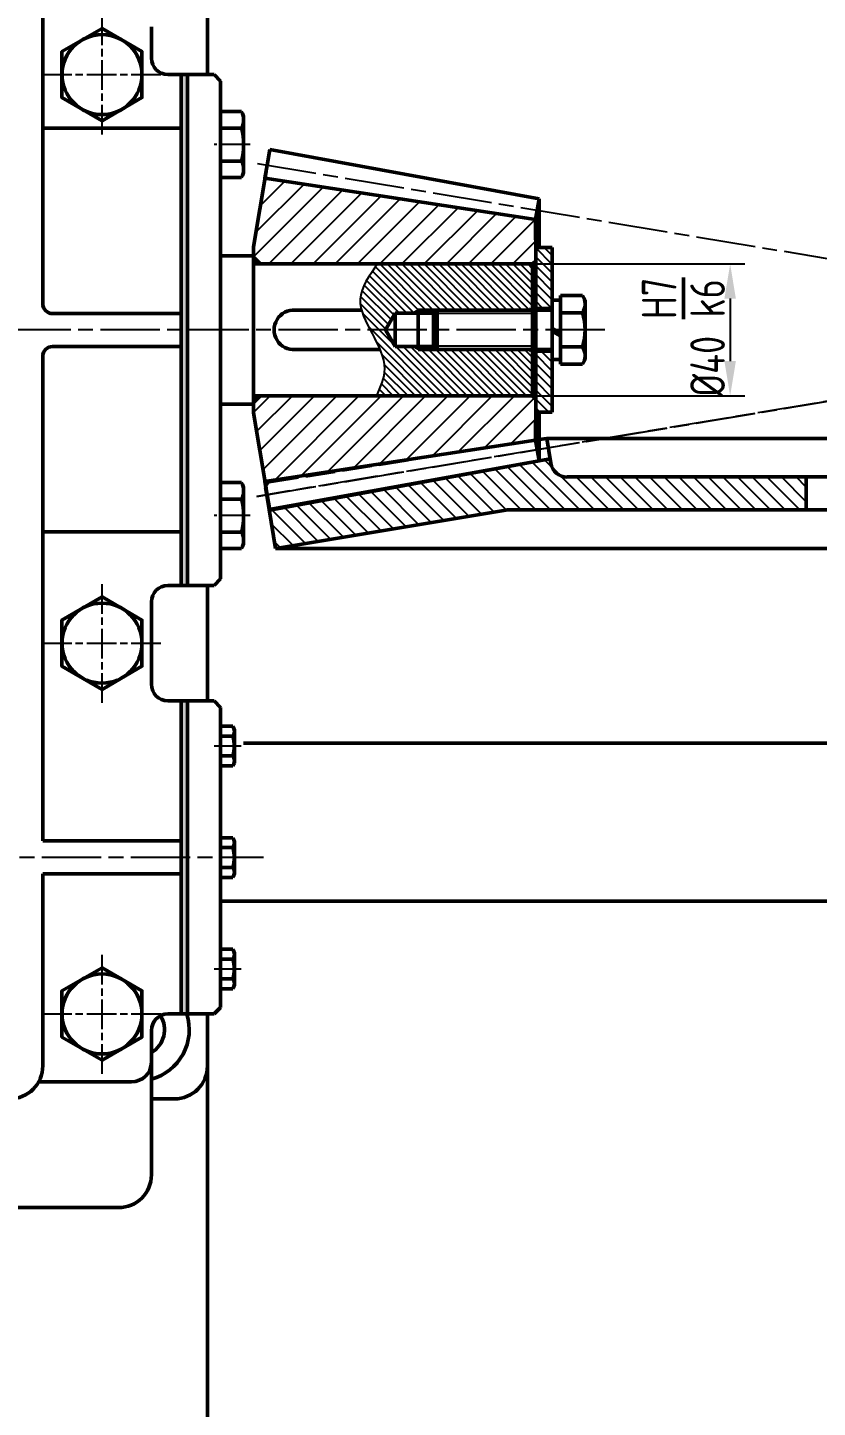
# Model space of a CAD drawing. Header units: millimetres. Extents: x -2161 to -582, y -4625 to -3434.
# Drawn here: x -1851.6 to -1771.7, y -4118.2 to -3978.8 of the extents above; entities that cross this region are included whole.
import ezdxf

# ---------------------------------------------------------------- set-up
doc = ezdxf.new("R2010")
doc.units = ezdxf.units.MM
doc.header["$LTSCALE"] = 0.5
for name, pattern in [('AM_ISO02W050', [7.5, 6, -1.5]), ('AM_ISO08W050', [18, 12, -1.5, 3, -1.5]), ('AM_ISO08W050x2', [9, 6, -0.75, 1.5, -0.75])]:
    doc.linetypes.add(name, pattern=pattern)
for name, color, linetype, lineweight in [('AM_0', 7, 'Continuous', 50), ('AM_0N', 7, 'Continuous', 50), ('AM_3', 6, 'AM_ISO02W050', 25), ('AM_4', 3, 'Continuous', 25), ('AM_4N', 3, 'Continuous', 25), ('AM_7', 4, 'AM_ISO08W050', 25), ('AM_8', 1, 'Continuous', 25), ('nét đậm', 7, 'Continuous', 50), ('Đường tâm', 4, 'AM_ISO08W050', 25)]:
    doc.layers.add(name, color=color, linetype=linetype, lineweight=lineweight)
doc.styles.add('MyTemplate', font='tcvn+7284-2003i.ttf', dxfattribs={"width": 0.8, "height": 3.5})
doc.dimstyles.new('Copy of MyTemplate', dxfattribs={"dimtxt": 3.5, "dimasz": 3.5, "dimexe": 1.5, "dimexo": 0, "dimtad": 1, "dimtoh": 1, "dimdec": 0, "dimlfac": 3.003, "dimdsep": 46, "dimtxsty": 'MyTemplate', "dimcen": 5, "dimclrd": 3, "dimclre": 3, "dimclrt": 1, "dimadec": 0, "dimazin": 0, "dimtfac": 1, "dimtdec": 0, "dimtmove": 0, "dimatfit": 3, "dimfxl": 1, "dimlwd": 25, "dimlwe": 25, "dimarcsym": 0})

# ---------------------------------------------------------------- blocks, each defined once
blk = doc.blocks.new('*D17')
at = {"layer": 'AM_0', "color": 3, "lineweight": 25, "transparency": 16777216}
for p, q in [((-1816.19, -4002.66), (-1779.04, -4002.66)), ((-1780.54, -4006.16), (-1780.54, -4012.48)), ((-1816.3, -4015.98), (-1779.04, -4015.98))]:
    blk.add_line(p, q, dxfattribs=at)
at = {"layer": 'AM_0', "color": 3, "transparency": 16777216}
for points in [[(-1781.12, -4006.16), (-1779.96, -4006.16), (-1780.54, -4002.66)], [(-1781.12, -4012.48), (-1779.96, -4012.48), (-1780.54, -4015.98)]]:
    blk.add_solid(points, dxfattribs=at)
at = {"layer": 'Defpoints', "color": 0, "transparency": 16777216}
for p in [(-1816.19, -4002.66), (-1816.3, -4015.98), (-1780.54, -4015.98)]:
    blk.add_point(p, dxfattribs=at)
at = {"layer": 'AM_0', "color": 1, "transparency": 16777216, "insert": (-1785.27, -4010.06), "char_height": 3.5, "attachment_point": 5, "rotation": 90, "style": 'MyTemplate'}
blk.add_mtext('%%c40{}{\\C2; \\SH7/k6;}', dxfattribs=at)
blk = doc.blocks.new('M10_dau_lu_long')
at = {"layer": 'AM_0'}
for p, q in [((3376.73, 3414.67), (3375.57, 3414)), ((3375.57, 3407.67), (3375.57, 3414)), ((3394.41, 3414.67), (3376.73, 3414.67)), ((3394.41, 3414.67), (3376.73, 3414.67)), ((3380.57, 3407.67), (3380.57, 3414)), ((3390.57, 3407.67), (3390.57, 3414)), ((3394.41, 3414.67), (3395.57, 3414)), ((3395.57, 3407.67), (3395.57, 3414)), ((3395.57, 3407.67), (3375.57, 3407.67))]:
    blk.add_line(p, q, dxfattribs=at)
for centre, radius, start, end in [((3378.07, 3409.67), 5, 60, 120), ((3385.57, 3395.67), 19, 74.7385, 105.2615), ((3393.07, 3409.67), 5, 60, 120)]:
    blk.add_arc(centre, radius, start, end, dxfattribs=at)

msp = doc.modelspace()

# ---------------------------------------------------------------- hatches: boundary and pattern name
h = msp.add_hatch()
h.set_pattern_fill('ANSI31', color=1, scale=0.5)
h.paths.add_polyline_path([(-1800.53, -4002.66), (-1800.2, -4002.33), (-1800.21, -3998.18), (-1827.57, -3993.99), (-1828.73, -4000.94), (-1828.73, -4001.99), (-1828.06, -4002.66)])
h.paths.add_polyline_path([(-1828.06, -4015.98), (-1828.73, -4016.65), (-1828.73, -4017.7), (-1827.57, -4024.65), (-1800.21, -4020.46), (-1800.2, -4016.31), (-1800.53, -4015.98)])
h = msp.add_hatch()
h.set_pattern_fill('ANSI31', color=1, scale=0.2, angle=90)
h.paths.add_polyline_path([(-1798.54, -4000.99), (-1800.2, -4000.99), (-1800.2, -4007.16), (-1798.54, -4007.16)])
h.paths.add_polyline_path([(-1798.54, -4011.48), (-1800.2, -4011.48), (-1800.2, -4016.31), (-1800.2, -4017.64), (-1798.54, -4017.64)])
h = msp.add_hatch()
h.set_pattern_fill('ANSI31', color=1, scale=0.1665, angle=90)
edge = h.paths.add_edge_path()
edge.add_spline(control_points=[(-1816.19, -4002.66), (-1817.03, -4003.83), (-1819.45, -4007.22), (-1814.46, -4011.79), (-1815.9, -4015.08), (-1816.3, -4015.98)], knot_values=[0, 0, 0, 0, 11.899632, 34.311387, 42.807428, 42.807428, 42.807428, 42.807428], degree=3, periodic=0)
edge.add_line((-1816.3, -4015.98), (-1800.53, -4015.98))
edge.add_line((-1800.53, -4015.98), (-1800.53, -4011.48))
edge.add_line((-1800.53, -4011.48), (-1800.65, -4011.48))
edge.add_line((-1800.65, -4011.48), (-1800.75, -4011.32))
edge.add_line((-1800.75, -4011.32), (-1810.17, -4011.32))
edge.add_line((-1810.17, -4011.32), (-1812.07, -4011.32))
edge.add_line((-1812.07, -4011.32), (-1812.65, -4011))
edge.add_line((-1812.65, -4011), (-1814.4, -4011))
edge.add_line((-1814.4, -4011), (-1815.37, -4009.32))
edge.add_line((-1815.37, -4009.32), (-1814.4, -4007.64))
edge.add_line((-1814.4, -4007.64), (-1812.65, -4007.64))
edge.add_line((-1812.65, -4007.64), (-1812.07, -4007.32))
edge.add_line((-1812.07, -4007.32), (-1810.17, -4007.32))
edge.add_line((-1810.17, -4007.32), (-1800.75, -4007.32))
edge.add_line((-1800.75, -4007.32), (-1800.65, -4007.16))
edge.add_line((-1800.65, -4007.16), (-1800.53, -4007.16))
edge.add_line((-1800.53, -4007.16), (-1800.53, -4002.66))
edge.add_line((-1800.53, -4002.66), (-1816.19, -4002.66))
h = msp.add_hatch()
h.set_pattern_fill('ANSI31', color=1, scale=0.33, angle=90)
h.paths.add_polyline_path([(-1772.84, -4024.18), (-1772.84, -4027.51), (-1802.94, -4027.51, 0.0413), (-1803.21, -4027.53), (-1826.52, -4031.42), (-1827.14, -4027.47), (-1798.73, -4022.35), (-1798.66, -4022.78, 0.368919), (-1797.02, -4024.18)])
h.paths.add_polyline_path([(-1766.18, -4024.18), (-1766.18, -4027.51), (-1741.74, -4027.51, -0.399656), (-1740.07, -4029.09), (-1739.07, -4049.15), (-1735.62, -4049.15), (-1734.95, -4048.48), (-1734.95, -4020.95), (-1735.62, -4020.28), (-1739.07, -4020.28), (-1739.31, -4022.68, -0.385314), (-1740.97, -4024.18)])
h.paths.add_polyline_path([(-1713.95, -4024.18, -0.385314), (-1715.61, -4022.68), (-1715.85, -4020.28), (-1719.3, -4020.28), (-1719.97, -4020.95), (-1719.97, -4048.48), (-1719.3, -4049.15), (-1715.85, -4049.15), (-1714.84, -4029.09, -0.399656), (-1713.18, -4027.51), (-1688.74, -4027.51), (-1688.74, -4024.18)])
h.paths.add_polyline_path([(-1682.08, -4024.18), (-1682.08, -4027.51), (-1651.98, -4027.51, -0.0413), (-1651.7, -4027.53), (-1628.4, -4031.42), (-1627.78, -4027.47), (-1656.19, -4022.35), (-1656.26, -4022.78, -0.368919), (-1657.9, -4024.18)])
at = {"layer": 'AM_8'}
h = msp.add_hatch(color=1, dxfattribs=at)
h.dxf.hatch_style = 1
h.paths.add_polyline_path([(-1835.39, -3990.69), (-1835.39, -3983.53), (-1836.05, -3983.53), (-1836.05, -3990.69), (-1836.05, -3991.02), (-1836.05, -4009.85), (-1835.39, -4009.85), (-1835.39, -4009.34)])
h = msp.add_hatch(color=1, dxfattribs=at)
h.dxf.hatch_style = 1
h.paths.add_polyline_path([(-1835.39, -4009.85), (-1836.05, -4009.85), (-1836.05, -4035.14), (-1835.39, -4035.14)])
h = msp.add_hatch(color=1, dxfattribs=at)
h.dxf.hatch_style = 1
h.paths.add_polyline_path([(-1835.39, -4046.8), (-1836.05, -4046.8), (-1836.05, -4062.62), (-1836.05, -4063.13), (-1835.39, -4063.13)])
h = msp.add_hatch(color=1, dxfattribs=at)
h.dxf.hatch_style = 1
h.paths.add_polyline_path([(-1835.39, -4063.13), (-1836.05, -4063.13), (-1836.05, -4072.32), (-1836.05, -4078.43), (-1835.39, -4078.43), (-1835.39, -4072.27)])

# ---------------------------------------------------------------- linework, layer by layer
for p, q in [((-1800.2, -4007.32), (-1812.07, -4007.32)), ((-1800.2, -4011.32), (-1812.07, -4011.32)), ((-1836.05, -4035.14), (-1836.05, -4027.65)), ((-1836.05, -4027.65), (-1836.05, -4035.14))]:
    msp.add_line(p, q)
at = {"layer": 'AM_0'}
for p, q in [((-1850.04, -3959.77), (-1850.04, -4006.67)), ((-1833.39, -3959.77), (-1833.39, -3983.53)), ((-1839.05, -3978.7), (-1839.05, -3981.86)), ((-1837.38, -3983.53), (-1836.05, -3983.53)), ((-1832.72, -3983.53), (-1836.05, -3983.53)), ((-1835.39, -3983.53), (-1835.39, -3990.69)), ((-1832.72, -3983.53), (-1832.06, -3984.19)), ((-1832.06, -3984.19), (-1832.06, -4016.83)), ((-1836.05, -3988.94), (-1850.04, -3988.94)), ((-1836.05, -3991.02), (-1836.05, -3990.69)), ((-1835.39, -3990.69), (-1835.39, -4009.34)), ((-1836.05, -3990.98), (-1836.05, -4035.14)), ((-1827.35, -3992.67), (-1827.09, -3991.1)), ((-1827.09, -3991.1), (-1799.86, -3996.08)), ((-1827.46, -3993.33), (-1828.73, -4000.94)), ((-1827.35, -3992.67), (-1827.57, -3993.99)), ((-1800.21, -3998.18), (-1827.57, -3993.99)), ((-1800.21, -3998.18), (-1799.86, -3996.08)), ((-1799.86, -3996.08), (-1799.86, -4000.99)), ((-1800.21, -3998.18), (-1800.2, -4002.33)), ((-1832.06, -4001.84), (-1828.73, -4001.84)), ((-1828.73, -4009.32), (-1828.73, -4000.94)), ((-1828.73, -4009.32), (-1828.73, -4001.82)), ((-1828.73, -4001.83), (-1828.73, -4016.81)), ((-1828.73, -4001.99), (-1828.06, -4002.66)), ((-1800.2, -4007.16), (-1800.2, -4000.99)), ((-1800.2, -4000.99), (-1798.54, -4000.99)), ((-1798.54, -4000.99), (-1798.54, -4017.64)), ((-1800.53, -4002.66), (-1828.73, -4002.66)), ((-1800.53, -4002.66), (-1800.2, -4002.33)), ((-1800.53, -4007.16), (-1800.53, -4002.66)), ((-1800.2, -4002.33), (-1800.2, -4007.16)), ((-1817.81, -4007.32), (-1824.55, -4007.32)), ((-1815.37, -4009.32), (-1814.4, -4007.64)), ((-1810.48, -4007.64), (-1814.4, -4007.64)), ((-1814.4, -4011), (-1814.4, -4007.64)), ((-1812.07, -4011.32), (-1812.07, -4007.32)), ((-1800.2, -4007.32), (-1812.07, -4007.32)), ((-1800.75, -4007.32), (-1800.65, -4007.16)), ((-1798.54, -4007.16), (-1800.65, -4007.16)), ((-1800.53, -4011.32), (-1800.53, -4007.32)), ((-1798.54, -4007.32), (-1800.53, -4007.32)), ((-1800.2, -4007.32), (-1800.2, -4011.32)), ((-1800.2, -4009.32), (-1800.2, -4007.32)), ((-1798.54, -4011.32), (-1798.54, -4007.32)), ((-1849.04, -4007.67), (-1836.05, -4007.67)), ((-1835.39, -4035.14), (-1835.39, -4009.34)), ((-1828.73, -4009.32), (-1828.73, -4017.7)), ((-1828.73, -4009.32), (-1828.73, -4016.82)), ((-1815.37, -4009.32), (-1814.4, -4011)), ((-1849.04, -4011), (-1836.05, -4011)), ((-1815.94, -4011.32), (-1824.55, -4011.32)), ((-1810.48, -4011), (-1814.4, -4011)), ((-1800.2, -4011.32), (-1812.07, -4011.32)), ((-1800.75, -4011.32), (-1800.65, -4011.48)), ((-1798.54, -4011.48), (-1800.65, -4011.48)), ((-1798.54, -4011.32), (-1800.53, -4011.32)), ((-1800.53, -4015.98), (-1800.53, -4011.48)), ((-1800.2, -4011.48), (-1800.2, -4016.31)), ((-1850.04, -4012), (-1850.04, -4060.95)), ((-1800.53, -4015.98), (-1828.73, -4015.98)), ((-1828.73, -4016.65), (-1828.06, -4015.98)), ((-1800.53, -4015.98), (-1800.2, -4016.31)), ((-1832.06, -4016.83), (-1832.06, -4034.48)), ((-1832.06, -4016.83), (-1828.73, -4016.83)), ((-1800.21, -4020.46), (-1800.2, -4016.31)), ((-1800.2, -4017.64), (-1800.2, -4016.31)), ((-1827.46, -4025.31), (-1828.73, -4017.7)), ((-1798.54, -4017.64), (-1800.2, -4017.64)), ((-1799.86, -4022.56), (-1799.86, -4017.64)), ((-1800.21, -4020.46), (-1827.57, -4024.65)), ((-1800.21, -4020.46), (-1799.86, -4022.56)), ((-1799.06, -4020.28), (-1799.86, -4020.41)), ((-1799.06, -4020.28), (-1798.66, -4022.78)), ((-1799.06, -4020.28), (-1729.62, -4020.28)), ((-1772.84, -4020.25), (-1772.84, -4020.28)), ((-1827.14, -4027.47), (-1798.73, -4022.35)), ((-1827.09, -4027.54), (-1799.86, -4022.56)), ((-1740.97, -4024.18), (-1797.02, -4024.18)), ((-1772.84, -4024.18), (-1772.84, -4027.51)), ((-1827.35, -4025.97), (-1827.57, -4024.65)), ((-1827.48, -4025.19), (-1827.51, -4025.24)), ((-1827.51, -4025.24), (-1827.14, -4027.47)), ((-1827.35, -4025.97), (-1827.09, -4027.54)), ((-1827.14, -4027.47), (-1826.52, -4031.42)), ((-1803.21, -4027.53), (-1826.48, -4031.41)), ((-1741.74, -4027.51), (-1802.94, -4027.51)), ((-1836.05, -4029.73), (-1850.04, -4029.73)), ((-1826.52, -4031.42), (-1739.96, -4031.42)), ((-1772.84, -4031.42), (-1772.84, -4031.45)), ((-1837.38, -4035.14), (-1836.05, -4035.14)), ((-1832.72, -4035.14), (-1836.05, -4035.14)), ((-1833.39, -4035.14), (-1833.39, -4046.8)), ((-1832.72, -4035.14), (-1832.06, -4034.48)), ((-1839.05, -4036.81), (-1839.05, -4045.13)), ((-1839.05, -4036.81), (-1839.05, -4045.13)), ((-1832.72, -4046.8), (-1837.38, -4046.8)), ((-1836.05, -4052.96), (-1836.05, -4046.8)), ((-1836.05, -4046.8), (-1836.05, -4062.62)), ((-1835.39, -4046.8), (-1835.39, -4072.32)), ((-1832.72, -4046.8), (-1832.06, -4047.46)), ((-1832.06, -4047.46), (-1832.06, -4077.77)), ((-1770.08, -4051.07), (-1829.75, -4051.07)), ((-1836.05, -4070.04), (-1836.05, -4055.19)), ((-1836.05, -4055.19), (-1836.05, -4072.32)), ((-1850.04, -4060.95), (-1836.05, -4060.95)), ((-1850.04, -4064.29), (-1850.04, -4083.68)), ((-1850.04, -4064.29), (-1836.05, -4064.29)), ((-1770.08, -4067.05), (-1832.06, -4067.05)), ((-1836.05, -4072.27), (-1836.05, -4078.43)), ((-1836.05, -4072.27), (-1836.05, -4078.43)), ((-1835.39, -4078.43), (-1835.39, -4072.27)), ((-1836.05, -4078.43), (-1837.38, -4078.43)), ((-1832.72, -4078.43), (-1836.05, -4078.43)), ((-1833.39, -4078.43), (-1833.39, -4083.68)), ((-1832.72, -4078.43), (-1832.06, -4077.77)), ((-1839.05, -4080.1), (-1839.05, -4094.67)), ((-1839.05, -4080.1), (-1839.05, -4083.29)), ((-1833.39, -4083.66), (-1833.39, -4223.3)), ((-1841.05, -4085.29), (-1850.46, -4085.29)), ((-1836.72, -4087.01), (-1839.05, -4087.01)), ((-1887, -4098), (-1842.38, -4098))]:
    msp.add_line(p, q, dxfattribs=at)
at = {"layer": 'AM_0', "lineweight": 25}
msp.add_line((-1836.05, -3990.69), (-1836.05, -3983.53), dxfattribs=at)
at = {"layer": 'AM_0', "lineweight": 50}
msp.add_line((-1836.05, -3990.69), (-1836.05, -3983.53), dxfattribs=at)
at = {"layer": 'AM_0'}
for points in [[(-1844.04, -3978.86), (-1848.09, -3981.2), (-1848.09, -3985.86), (-1844.04, -3988.2), (-1840, -3985.86), (-1840, -3981.2)], [(-1844.04, -4036.3), (-1848.09, -4038.64), (-1848.09, -4043.3), (-1844.04, -4045.64), (-1840, -4043.3), (-1840, -4038.64)], [(-1844.04, -4073.76), (-1848.09, -4076.09), (-1848.09, -4080.76), (-1844.04, -4083.09), (-1840, -4080.76), (-1840, -4076.09)]]:
    msp.add_lwpolyline(points, close=True, dxfattribs=at)
for centre in [(-1844.04, -3983.53), (-1844.04, -4040.97), (-1844.04, -4078.43)]:
    msp.add_circle(centre, 4.04, dxfattribs=at)
for centre, radius, start, end in [((-1837.38, -3981.86), 1.67, 180, 270), ((-1849.04, -4006.67), 1, 180, 270), ((-1824.64, -4009.32), 2, 85.9733, 274.0267), ((-1849.04, -4012), 1, 90, 180), ((-1797.02, -4022.52), 1.67, 189, 270), ((-1802.94, -4029.18), 1.67, 90, 99.46), ((-1837.38, -4036.81), 1.67, 90, 180), ((-1837.38, -4045.13), 1.67, 180, 270), ((-1837.38, -4080.1), 1.67, 90, 180), ((-1840.38, -4080.02), 2.66, 300, 31.9545), ((-1853.37, -4083.68), 3.33, 270, 0), ((-1841.05, -4083.29), 2, 270, 0), ((-1836.72, -4083.68), 3.33, 270, 0), ((-1842.38, -4094.67), 3.33, 270, 0)]:
    msp.add_arc(centre, radius, start, end, dxfattribs=at)
at = {"layer": 'AM_0', "lineweight": 50}
msp.add_arc((-1840.38, -4080.02), 5.16, 284.9552, 17.8455, dxfattribs=at)
at = {"layer": 'AM_0N'}
for p, q in [((-1800.2, -4000.32), (-1800.2, -4008.82)), ((-1795.47, -4005.86), (-1797.7, -4005.86)), ((-1797.7, -4006.32), (-1797.7, -4005.86)), ((-1795.47, -4005.86), (-1795.21, -4006.32)), ((-1810.17, -4007.32), (-1810.52, -4007.68)), ((-1800.53, -4007.32), (-1810.17, -4007.32)), ((-1810.17, -4011.32), (-1810.17, -4007.32)), ((-1800.53, -4011.32), (-1800.53, -4007.32)), ((-1798.54, -4006.32), (-1797.7, -4006.32)), ((-1797.7, -4006.32), (-1797.7, -4009.63)), ((-1795.47, -4007.59), (-1797.7, -4007.59)), ((-1795.21, -4006.32), (-1795.21, -4012.32)), ((-1810.52, -4010.96), (-1810.52, -4007.68)), ((-1800.2, -4009.82), (-1800.2, -4018.32)), ((-1798.54, -4009.15), (-1797.7, -4009.63)), ((-1798.54, -4009.49), (-1797.7, -4009.97)), ((-1797.7, -4009.97), (-1797.7, -4009.63)), ((-1797.7, -4009.63), (-1797.7, -4009.97)), ((-1797.7, -4009.97), (-1797.7, -4012.32)), ((-1810.52, -4010.96), (-1810.17, -4011.32)), ((-1800.53, -4011.32), (-1810.17, -4011.32)), ((-1795.47, -4011.05), (-1797.7, -4011.05)), ((-1797.7, -4012.32), (-1798.54, -4012.32)), ((-1797.7, -4012.78), (-1797.7, -4012.32)), ((-1795.47, -4012.78), (-1797.7, -4012.78)), ((-1795.47, -4012.78), (-1795.21, -4012.32))]:
    msp.add_line(p, q, dxfattribs=at)
at = {"layer": 'AM_0N', "extrusion": (0, 0, -1)}
for centre, radius, start, end in [((1796.73, -4006.72), 1.53, 154.4469, 214.4469), ((1800.93, -4009.32), 5.72, 162.3875, 197.6125), ((1796.73, -4011.92), 1.53, 145.5531, 205.5531)]:
    msp.add_arc(centre, radius, start, end, dxfattribs=at)
at = {"layer": 'AM_3'}
for q in [(-1799.86, -4020.41), (-1827.48, -4025.19)]:
    msp.add_line((-1827.15, -4024.74), q, dxfattribs=at)
at = {"layer": 'AM_4'}
for p, q in [((-1812.07, -4007.32), (-1812.65, -4007.64)), ((-1810.17, -4007.32), (-1812.07, -4007.32)), ((-1812.07, -4011.32), (-1812.65, -4011)), ((-1810.17, -4011.32), (-1812.07, -4011.32))]:
    msp.add_line(p, q, dxfattribs=at)
msp.add_spline([(-1816.19, -4002.66), (-1817.94, -4006.22), (-1815.49, -4013.27), (-1816.3, -4015.98)], degree=3, dxfattribs=at)
at = {"layer": 'AM_4N'}
for p, q in [((-1800.53, -4007.68), (-1800.18, -4007.32)), ((-1800.53, -4007.68), (-1810.52, -4007.68)), ((-1800.53, -4010.96), (-1810.52, -4010.96)), ((-1800.53, -4010.96), (-1800.18, -4011.32))]:
    msp.add_line(p, q, dxfattribs=at)
at = {"layer": 'AM_7', "linetype": 'AM_ISO08W050x2'}
for p, q in [((-1844.04, -3989.57), (-1844.04, -3977.49)), ((-1850.09, -3983.53), (-1838, -3983.53)), ((-1829.06, -3990.59), (-1832.72, -3990.59)), ((-1829.06, -4028.08), (-1832.72, -4028.08)), ((-1844.04, -4047.01), (-1844.04, -4034.93)), ((-1850.09, -4040.97), (-1838, -4040.97)), ((-1829.99, -4051.37), (-1832.72, -4051.37)), ((-1844.04, -4084.47), (-1844.04, -4072.39)), ((-1829.99, -4073.89), (-1832.72, -4073.89)), ((-1850.09, -4078.43), (-1838, -4078.43))]:
    msp.add_line(p, q, dxfattribs=at)
at = {"layer": 'AM_7'}
for p, q in [((-1793.21, -4009.32), (-1901.66, -4009.32)), ((-1922.13, -4062.6), (-1827.73, -4062.6))]:
    msp.add_line(p, q, dxfattribs=at)
at = {"layer": 'nét đậm'}
for p, q in [((-1830.83, -4049.37), (-1832.06, -4049.37)), ((-1830.83, -4049.37), (-1830.66, -4049.67)), ((-1830.83, -4050.37), (-1832.06, -4050.37)), ((-1830.66, -4053.08), (-1830.66, -4049.67)), ((-1830.83, -4052.37), (-1832.06, -4052.37)), ((-1830.83, -4053.37), (-1832.06, -4053.37)), ((-1830.83, -4053.37), (-1830.66, -4053.08)), ((-1830.83, -4060.63), (-1832.06, -4060.63)), ((-1830.83, -4061.63), (-1832.06, -4061.63)), ((-1830.83, -4060.63), (-1830.66, -4060.93)), ((-1830.66, -4064.33), (-1830.66, -4060.93)), ((-1830.83, -4063.63), (-1832.06, -4063.63)), ((-1830.83, -4064.63), (-1832.06, -4064.63)), ((-1830.83, -4064.63), (-1830.66, -4064.33)), ((-1830.83, -4071.89), (-1832.06, -4071.89)), ((-1830.83, -4072.89), (-1832.06, -4072.89)), ((-1830.83, -4071.89), (-1830.66, -4072.19)), ((-1830.66, -4075.59), (-1830.66, -4072.19)), ((-1830.83, -4074.89), (-1832.06, -4074.89)), ((-1830.83, -4075.89), (-1832.06, -4075.89)), ((-1830.83, -4075.89), (-1830.66, -4075.59))]:
    msp.add_line(p, q, dxfattribs=at)
for centre, radius, start, end in [((-1831.44, -4049.88), 0.789, 321.5018, 30), ((-1833.66, -4051.37), 3, 0, 19.4712), ((-1833.66, -4051.37), 3, 340.5288, 0), ((-1831.44, -4052.87), 0.789, 330, 38.4982), ((-1831.44, -4061.14), 0.789, 321.5018, 30), ((-1833.66, -4062.63), 3, 0, 19.4712), ((-1833.66, -4062.63), 3, 340.5288, 0), ((-1831.44, -4064.12), 0.789, 330, 38.4982), ((-1831.44, -4072.4), 0.789, 321.5018, 30), ((-1833.66, -4073.89), 3, 0, 19.4712), ((-1833.66, -4073.89), 3, 340.5288, 0), ((-1831.44, -4075.38), 0.789, 330, 38.4982)]:
    msp.add_arc(centre, radius, start, end, dxfattribs=at)
at = {"layer": 'Đường tâm'}
for p, q in [((-1828.33, -3992.51), (-1727.45, -4009.32)), ((-1828.38, -4026.14), (-1727.45, -4009.32)), ((-1727.45, -4009.32), (-1828.38, -4026.14)), ((-1828.33, -4026.13), (-1727.45, -4009.32))]:
    msp.add_line(p, q, dxfattribs=at)

# ---------------------------------------------------------------- block references
at = {"layer": 'AM_0', "lineweight": 50, "xscale": -0.333, "yscale": 0.333, "zscale": 0.333, "rotation": 270}
msp.add_blockref('M10_dau_lu_long', (-2966.81, -5117.99), dxfattribs=at)
at = {"layer": 'AM_0', "xscale": 0.333, "yscale": 0.333, "zscale": 0.333, "rotation": 270}
msp.add_blockref('M10_dau_lu_long', (-2966.81, -2900.69), dxfattribs=at)

# ---------------------------------------------------------------- dimensions: what is measured, and where the dimension line sits
at = {"layer": 'AM_0'}
dim = msp.add_linear_dim(base=(-1780.54, -4015.98), p1=(-1816.19, -4002.66), p2=(-1816.3, -4015.98), angle=90, text='%%c<>{}{\\C2; \\SH7/k6;}', dimstyle='Copy of MyTemplate', override={"dimtdec": 3}, dxfattribs=at)
dim.commit()
dim.dimension.update_dxf_attribs({"geometry": '*D17', "text_midpoint": (-1780.54, -4010.06), "dimtype": 160})

doc.saveas('drawing.dxf')
